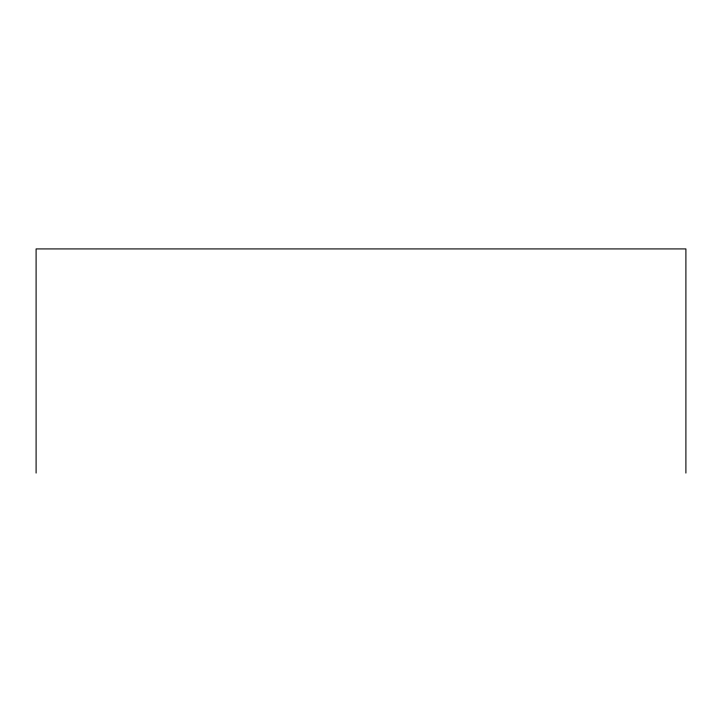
<?xml version="1.0" encoding="UTF-8"?>
<svg xmlns="http://www.w3.org/2000/svg" width="722" height="722" viewBox="0 0 722 722"><rect width="100%" height="100%" fill="white"/><g stroke="black" fill="none" stroke-linecap="round" stroke-linejoin="round"><path stroke-width="1.08" d="M685.9 473.081L685.9 248.919L36.1 248.919L36.1 473.081"/></g></svg>
